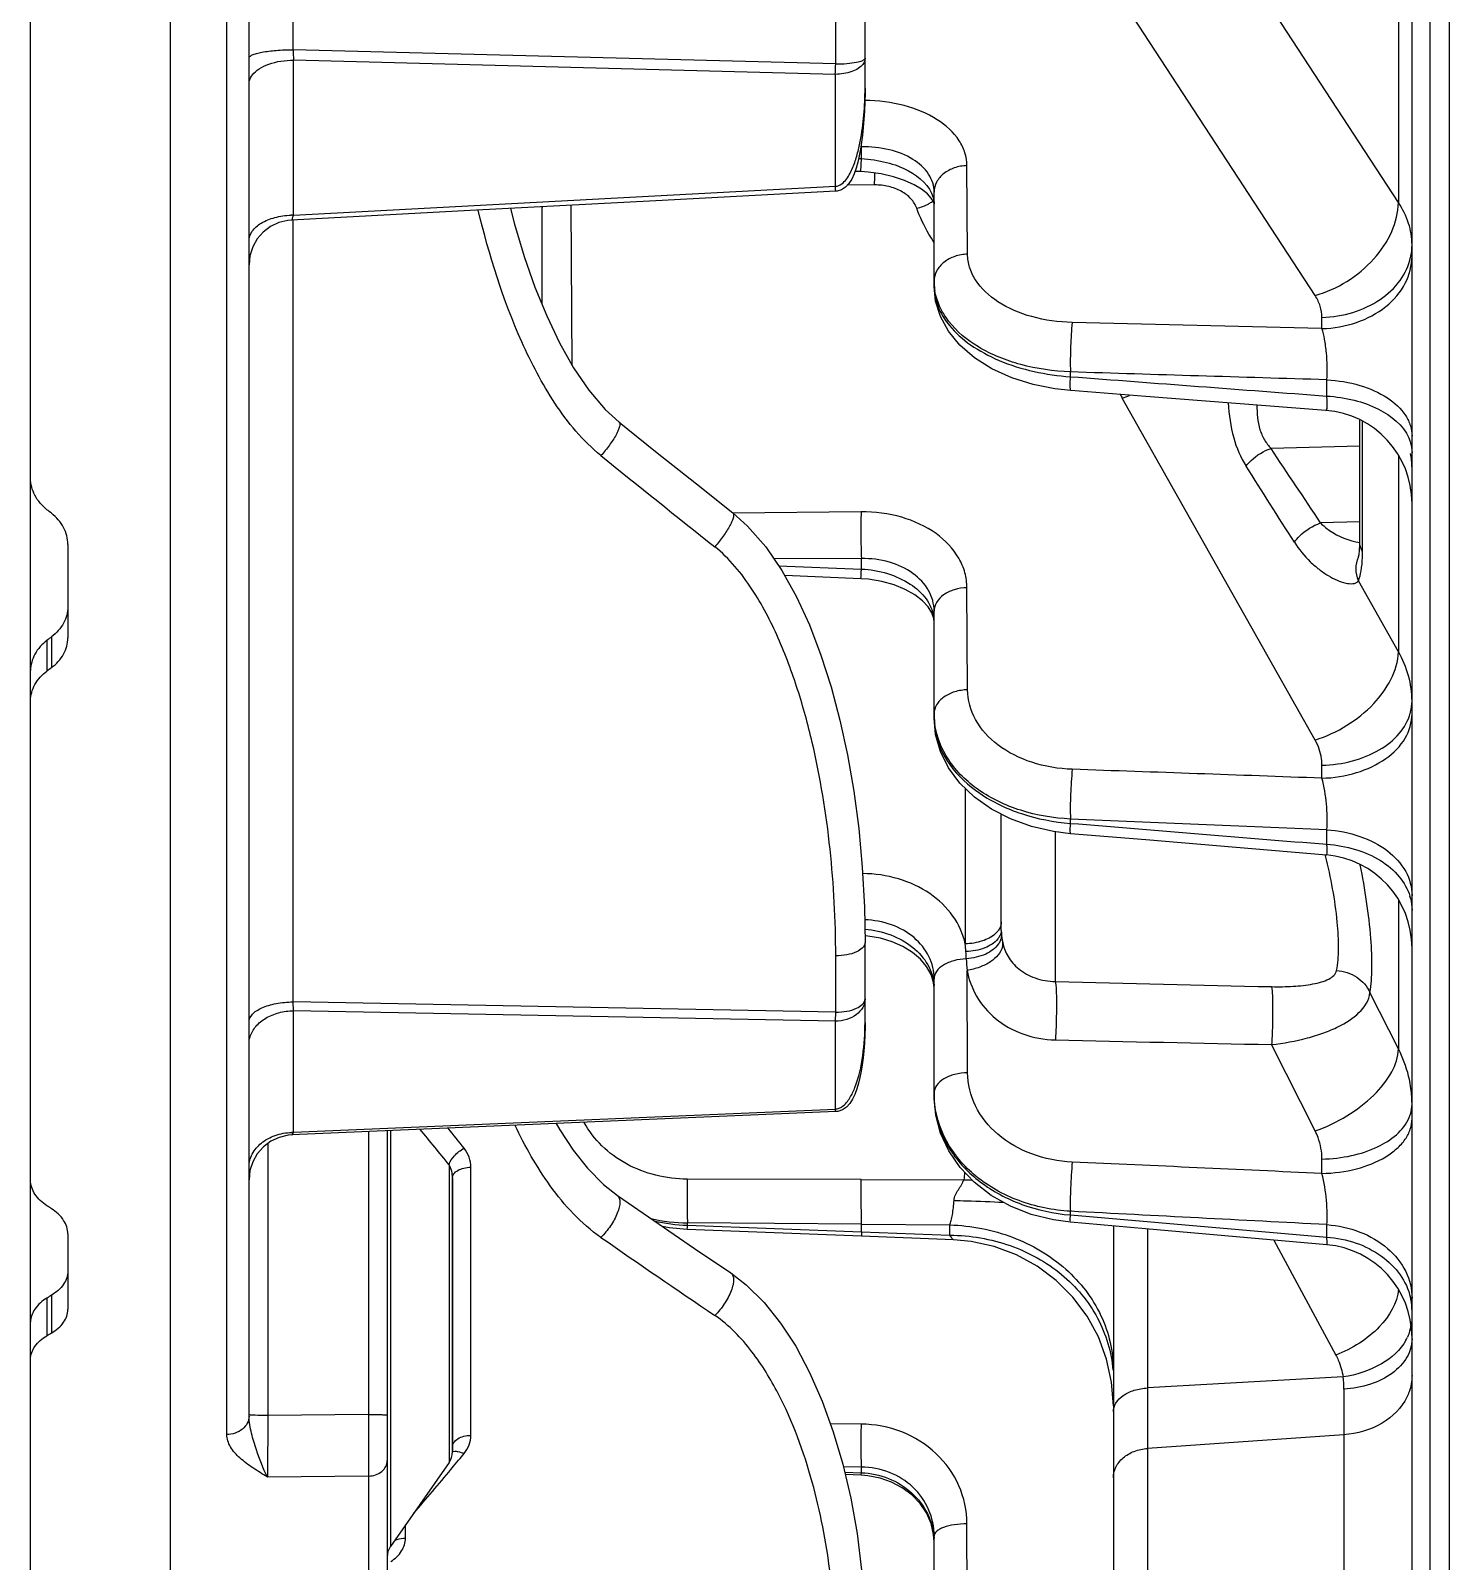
# Model space of a CAD drawing. Header units: millimetres. Extents: x -95754 to 177808, y 34455 to 150605.
# Drawn here: x 174658.58 to 174696.56, y 139498.98 to 139539.96 of the extents above; entities that cross this region are included whole.
import ezdxf

# ---------------------------------------------------------------- set-up
doc = ezdxf.new("R2010")
doc.units = ezdxf.units.MM
doc.header["$LTSCALE"] = 300
doc.layers.add('A-ETC-기계', color=253, linetype='Continuous')

# ---------------------------------------------------------------- blocks, each defined once
blk = doc.blocks.new('A$Cefb55bcc')
at = {"color": 8, "linetype": 'ByBlock', "ltscale": 3}
for p, q in [((536.666, -687.779), (536.666, -412.916)), ((537.179, -687.793), (537.179, -412.902)), ((536.179, -687.28), (536.179, -413.415)), ((499.194, -675.298), (499.194, -425.398)), ((502.943, -675.298), (502.943, -425.397)), ((504.447, -652.786), (504.447, -525.275)), ((505.042, -652.294), (505.042, -525.395)), ((506.22, -615.713), (506.22, -600.501)), ((535.816, -619.808), (530.701, -611.977)), ((535.816, -613.401), (535.816, -619.808)), ((521.535, -616.747), (521.535, -614.295)), ((520.75, -616.094), (520.75, -614.437)), ((533.586, -622.295), (528.423, -614.384)), ((520.75, -616.094), (506.22, -615.713)), ((506.235, -620.143), (506.235, -615.992)), ((520.74, -616.373), (506.235, -615.992)), ((520.74, -619.371), (520.74, -616.373)), ((521.438, -618.313), (521.424, -618.313)), ((521.438, -618.628), (521.438, -618.313)), ((521.364, -618.625), (521.438, -618.628)), ((521.424, -618.977), (521.438, -618.628)), ((524.281, -621.187), (524.264, -618.817)), ((521.424, -618.977), (521.268, -618.97)), ((506.235, -620.143), (520.74, -619.371)), ((521.79, -619.334), (521.066, -619.339)), ((523.385, -622.05), (523.385, -619.524)), ((512.889, -622.538), (512.889, -619.919)), ((513.694, -624.164), (513.667, -619.878)), ((506.22, -641.206), (506.22, -620.275)), ((505.262, -620.78), (505.142, -620.994)), ((533.768, -623.18), (533.768, -622.88)), ((533.768, -623.18), (527.084, -623.017)), ((527.034, -624.468), (527.034, -624.34)), ((533.898, -624.987), (533.898, -624.551)), ((533.586, -634.194), (528.423, -625.038)), ((534.783, -628.901), (534.783, -625.628)), ((534.855, -629.156), (534.855, -625.663)), ((534.783, -626.327), (532.405, -626.388)), ((535.816, -626.571), (535.816, -631.834)), ((521.43, -628.086), (517.994, -628.117)), ((534.783, -628.357), (533.732, -628.384)), ((500.194, -628.956), (500.194, -631.46)), ((521.438, -629.335), (519.093, -629.342)), ((521.438, -629.616), (521.438, -629.335)), ((534.747, -629.297), (534.747, -629.295)), ((519.22, -629.528), (521.438, -629.616)), ((521.424, -629.877), (519.384, -629.793)), ((524.281, -632.849), (524.264, -630.117)), ((535.816, -631.834), (534.744, -629.935)), ((523.385, -631.035), (523.375, -630.938)), ((523.385, -633.615), (523.385, -630.744)), ((499.755, -631.434), (499.755, -632.258)), ((499.633, -631.527), (499.633, -632.348)), ((533.768, -635.216), (533.768, -634.87)), ((524.219, -635.485), (524.219, -639.65)), ((525.184, -639.294), (525.184, -636.179)), ((527.034, -636.425), (527.034, -636.31)), ((526.631, -640.662), (526.631, -636.653)), ((533.898, -636.986), (533.898, -636.598)), ((533.865, -637.296), (533.862, -637.28)), ((535.816, -638.474), (535.816, -642.466)), ((521.613, -639.445), (521.532, -639.44)), ((521.535, -641.759), (521.535, -639.622)), ((525.212, -639.582), (525.218, -639.613)), ((525.218, -639.613), (525.22, -639.622)), ((520.75, -641.483), (520.75, -639.971)), ((524.281, -643.1), (524.266, -640.361)), ((523.385, -640.838), (523.371, -640.684)), ((523.385, -643.754), (523.385, -640.588)), ((520.75, -641.483), (506.22, -641.206)), ((506.235, -641.444), (506.22, -641.206)), ((535.816, -642.466), (535.053, -640.954)), ((506.235, -644.697), (506.235, -641.444)), ((520.74, -641.721), (506.235, -641.444)), ((520.74, -641.721), (520.75, -641.483)), ((520.74, -644.073), (520.74, -641.721)), ((533.586, -644.658), (532.421, -642.348)), ((520.75, -644.143), (506.19, -644.768)), ((506.235, -644.697), (520.74, -644.073)), ((505.542, -645), (505.542, -652.278)), ((508.241, -644.68), (508.241, -652.25)), ((508.74, -644.659), (508.74, -657.73)), ((508.831, -644.655), (508.831, -655.781)), ((533.768, -645.799), (533.768, -645.413)), ((505.067, -645.723), (505.042, -645.967)), ((505.142, -645.487), (505.067, -645.723)), ((510.399, -645.564), (510.399, -653.54)), ((510.981, -652.81), (510.981, -645.631)), ((510.49, -645.915), (510.49, -653.252)), ((510.49, -653.253), (510.49, -645.915)), ((521.43, -645.957), (516.775, -645.95)), ((521.43, -645.957), (524.18, -645.966)), ((527.034, -646.909), (527.034, -646.81)), ((527.034, -646.909), (533.898, -647.503)), ((500.194, -647.419), (500.194, -649.435)), ((516.782, -647.184), (516.782, -647.124)), ((521.438, -647.16), (516.782, -647.124)), ((516.782, -647.184), (521.438, -647.359)), ((521.438, -647.359), (521.437, -647.478)), ((523.906, -647.573), (521.437, -647.477)), ((521.438, -647.359), (521.438, -647.16)), ((521.438, -647.16), (523.803, -647.176)), ((521.438, -647.359), (523.808, -647.45)), ((528.183, -647.206), (528.183, -666.304)), ((529.095, -647.285), (529.095, -667.3)), ((533.898, -647.503), (533.898, -647.169)), ((532.478, -647.581), (534.136, -650.659)), ((499.633, -649.134), (499.633, -650.142)), ((499.755, -649.059), (499.755, -650.071)), ((528.183, -652.019), (528.137, -651.387)), ((534.334, -651.245), (529.095, -651.54)), ((534.354, -651.574), (534.354, -667.76)), ((505.542, -652.278), (505.537, -653.927)), ((508.241, -652.25), (505.542, -652.278)), ((508.241, -652.25), (508.245, -653.899)), ((521.43, -652.509), (520.609, -652.503)), ((534.354, -652.793), (529.095, -653.159)), ((510.399, -653.54), (508.831, -655.781)), ((510.45, -653.721), (510.518, -653.639)), ((510.696, -653.425), (510.8, -653.299)), ((521.438, -653.658), (520.956, -653.651)), ((508.245, -653.899), (505.537, -653.927)), ((508.245, -653.899), (508.245, -657.967)), ((520.989, -653.793), (521.438, -653.809)), ((520.989, -653.793), (521.438, -653.809)), ((521.429, -653.877), (521.005, -653.862)), ((521.438, -653.809), (521.438, -653.658)), ((509.231, -655.558), (509.231, -655.208)), ((524.281, -658.692), (524.264, -655.175)), ((523.385, -655.659), (523.372, -655.461)), ((523.385, -659.093), (523.385, -655.501))]:
    blk.add_line(p, q, dxfattribs=at)
for points in [[(521.535, -616.743), (521.535, -616.863), (521.53, -617.116), (521.52, -617.354), (521.506, -617.58), (521.489, -617.794), (521.468, -617.997), (521.443, -618.19), (521.414, -618.376), (521.381, -618.554), (521.342, -618.724), (521.297, -618.885), (521.245, -619.036), (521.182, -619.175), (521.105, -619.297), (521.011, -619.397), (520.902, -619.466), (520.786, -619.498), (520.754, -619.501)], [(523.309, -619.687), (523.205, -619.575), (523.051, -619.451), (522.847, -619.328), (522.594, -619.213), (522.297, -619.113), (521.967, -619.037), (521.616, -618.989), (521.424, -618.977)], [(520.754, -619.501), (515.932, -619.757), (510.964, -620.021), (506.178, -620.275)], [(512.043, -619.964), (512.151, -620.385), (512.411, -621.247), (512.697, -622.067), (513.012, -622.841), (513.355, -623.564), (513.729, -624.227), (514.136, -624.824), (514.577, -625.343), (514.95, -625.686)], [(523.385, -619.851), (523.383, -619.831), (523.364, -619.776), (523.309, -619.687)], [(506.178, -620.275), (506.08, -620.284), (505.842, -620.342), (505.62, -620.447), (505.424, -620.595), (505.262, -620.78)], [(505.142, -620.994), (505.067, -621.228), (505.042, -621.472)], [(527.045, -624.841), (526.621, -624.794), (526.034, -624.676), (525.461, -624.495), (524.929, -624.253), (524.462, -623.959), (524.074, -623.622), (523.769, -623.251), (523.552, -622.855), (523.425, -622.447), (523.385, -622.05)], [(533.873, -625.369), (529.056, -624.996), (527.045, -624.841)], [(514.95, -625.686), (515.926, -626.467), (517.019, -627.337), (517.994, -628.109)], [(517.994, -628.109), (518.392, -628.465), (518.875, -629.022), (519.309, -629.658), (519.697, -630.358), (520.044, -631.115), (520.352, -631.921), (520.624, -632.771), (520.861, -633.662), (521.064, -634.593), (521.232, -635.56), (521.365, -636.563), (521.461, -637.599), (521.519, -638.668), (521.535, -639.622)], [(534.747, -629.297), (534.746, -629.299), (534.749, -629.289), (534.761, -629.231), (534.774, -629.124), (534.782, -628.972), (534.783, -628.901)], [(523.375, -630.938), (523.324, -630.79), (523.224, -630.631), (523.071, -630.467), (522.866, -630.308), (522.611, -630.163), (522.313, -630.04), (521.981, -629.948), (521.628, -629.892), (521.424, -629.877)], [(527.039, -636.704), (526.583, -636.647), (525.993, -636.51), (525.433, -636.307), (524.918, -636.042), (524.463, -635.72), (524.077, -635.349), (523.772, -634.938), (523.553, -634.5), (523.425, -634.05), (523.385, -633.614)], [(533.888, -637.273), (529.05, -636.871), (527.039, -636.704)], [(523.371, -640.684), (523.304, -640.469), (523.185, -640.259), (523.016, -640.06), (522.802, -639.88), (522.547, -639.722), (522.259, -639.595), (521.945, -639.501), (521.613, -639.445)], [(521.535, -641.756), (521.535, -641.87), (521.529, -642.098), (521.518, -642.312), (521.503, -642.514), (521.483, -642.705), (521.46, -642.886), (521.432, -643.059), (521.399, -643.225), (521.36, -643.385), (521.315, -643.537), (521.262, -643.68), (521.2, -643.811), (521.126, -643.927), (521.035, -644.025), (520.929, -644.096), (520.81, -644.136), (520.75, -644.142)], [(527.035, -647.106), (526.578, -647.044), (525.986, -646.895), (525.426, -646.674), (524.914, -646.384), (524.461, -646.035), (524.079, -645.635), (523.776, -645.194), (523.557, -644.723), (523.427, -644.236), (523.385, -643.754)], [(513.27, -644.464), (513.364, -644.634), (513.719, -645.172), (514.106, -645.661), (514.533, -646.094), (514.904, -646.387)], [(506.19, -644.768), (506.09, -644.777), (505.849, -644.833), (505.625, -644.938), (505.427, -645.086), (505.264, -645.272), (505.142, -645.487)], [(514.904, -646.387), (515.879, -647.058), (516.971, -647.803), (517.945, -648.462)], [(516.772, -647.3), (516.289, -647.256), (516.112, -647.217)], [(521.437, -647.478), (518.407, -647.362), (516.772, -647.3)], [(533.898, -647.705), (529.046, -647.281), (527.035, -647.106)], [(528.137, -651.387), (528.003, -650.767), (527.782, -650.174), (527.478, -649.617), (527.099, -649.109), (526.652, -648.661), (526.145, -648.28), (525.589, -647.975), (524.996, -647.753), (524.377, -647.617), (523.906, -647.573)], [(517.945, -648.463), (518.354, -648.776), (518.838, -649.254), (519.275, -649.802), (519.678, -650.423), (520.051, -651.123), (520.389, -651.893), (520.686, -652.716), (520.941, -653.585), (521.153, -654.495), (521.32, -655.441), (521.442, -656.419), (521.514, -657.423), (521.535, -658.329)], [(523.372, -655.461), (523.304, -655.167), (523.181, -654.888), (523.007, -654.632), (522.789, -654.406), (522.533, -654.214), (522.247, -654.062), (521.938, -653.953), (521.613, -653.891), (521.429, -653.877)]]:
    blk.add_lwpolyline(points, dxfattribs=at)
for centre, radius, start, end in [((524.244, -614.906), 18.042, 182.5645, 183.4514), ((494.148, -615.299), 26.613, 357.6888, 358.2879), ((535.286, -617.787), 13.859, 181.882, 182.1765), ((513.264, -619.937), 0.376, 177.1691, 179.9978), ((522.672, -618.803), 1.18, 282.0759, 298.9196), ((522.709, -618.87), 1.103, 298.952, 304.7341), ((522.738, -618.913), 1.051, 304.7652, 306.052), ((506.241, -622.237), 2.094, 90.1718, 91.9814), ((534.634, -620.935), 1.545, 347.5005, 348.7457), ((534.654, -620.938), 1.525, 348.7344, 359.9612), ((524.96, -621.908), 1.575, 180.0013, 184.5154), ((524.804, -622.049), 1.419, 180.0561, 191.0223), ((524.97, -621.907), 1.586, 184.5213, 189.0157), ((550.196, -612.777), 24.988, 209.1371, 209.3862), ((527.329, -621.591), 3.617, 287.6095, 290.8961), ((533.68, -627.861), 2.499, 0.0154, 85.5704), ((820.188, -247.747), 486.808, 231.09585, 231.55545), ((202.015, -847.482), 397.542, 33.44465, 33.7902), ((534.274, -626.914), 1.905, 0.0666, 11.9235), ((57.822, -929.008), 562.039, 32.27377, 32.51984), ((530.886, -629.158), 3.969, 357.8482, 0.0338), ((522.456, -631.035), 0.928, 0.035, 8.9761), ((525.48, -633.488), 2.095, 180.0003, 183.4628), ((534.934, -633.14), 1.246, 344.2582, 345.947), ((525.318, -633.613), 1.933, 180.0378, 190.088), ((525.485, -633.487), 2.101, 183.4666, 187.8256), ((533.68, -639.763), 2.499, 0, 85.2446), ((534.855, -638.763), 1.325, 14.824, 16.8894), ((526.683, -639.294), 1.499, 180, 192.633), ((520.546, -640.067), 3.696, 3.2476, 6.4758), ((524.786, -639.41), 0.405, 338.8267, 343.3955), ((526.938, -639.278), 1.754, 181.8463, 183.8044), ((526.784, -639.288), 1.6, 183.7863, 187.26), ((526.645, -639.306), 1.46, 187.268, 190.9024), ((515.121, -640.372), 9.13, 2.0012, 3.2264), ((529.452, -639.871), 5.21, 182.0037, 185.4008), ((522.205, -640.838), 1.179, 0.0039, 3.9793), ((589.313, 2148.233), 2791.161, 268.713185, 268.832072), ((525.993, -643.645), 2.609, 180.0002, 183.5088), ((525.837, -643.753), 2.452, 180.0279, 189.633), ((309.404, -809.071), 259.101, 39.12785, 39.39715), ((405.779, -729.123), 134.482, 38.65462, 38.94616), ((506.241, -646.247), 1.549, 90.2322, 92.1299), ((530.192, -646.473), 6.033, 173.294, 175.184), ((524.62, -637.039), 8.938, 267.175, 268.5786), ((516.832, -642.615), 4.509, 256.8031, 269.3732), ((516.941, -642.523), 4.664, 256.9588, 268.0499), ((712.75, -361.689), 347.866, 235.24923, 235.85814), ((533.68, -650.195), 2.499, 0.0065, 84.9959), ((534.562, -649.487), 1.618, 12.218, 13.277), ((534.565, -649.486), 1.614, 11.3811, 12.2179), ((534.585, -649.483), 1.595, 0.04, 11.3929), ((535.301, -649.789), 0.845, 0.3625, 1.1203), ((533.048, -650.234), 3.132, 2.8775, 8.4831), ((535.007, -649.704), 1.153, 331.2188, 335.7737), ((533.126, -650.229), 3.054, 0.908, 2.859), ((531.668, -651.576), 2.687, 0.0511, 7.077), ((509.99, -653.253), 0.5, 325.008, 0), ((448.263, -601.607), 81.136, 320.11202, 320.3084), ((424.171, -581.363), 112.604, 319.23068, 320.01507), ((521.736, -655.658), 1.648, 0.0017, 3.3661), ((509.24, -656.067), 0.5, 145.008, 180)]:
    blk.add_arc(centre, radius, start, end, dxfattribs=at)
at = {"color": 8, "linetype": 'ByBlock', "ltscale": 3, "extrusion": (0, 0, -1)}
for centre, major_axis, ratio, start_param, end_param in [((504.624, -552.025), (-117.538, 117.528), 0.361459, -1.878643, -1.877671), ((500.286, -552.006), (-116.238, -116.228), 0.361459, -1.21968, -1.218699), ((504.624, -548.67), (-117.538, -117.528), 0.361459, -1.185001, -1.18403), ((504.624, -551.698), (-112.455, 112.438), 0.484989, -1.983329, -1.982358), ((500.286, -551.683), (-111.211, -111.195), 0.484989, -1.114994, -1.114013), ((504.624, -548.997), (-112.455, -112.438), 0.484989, -1.080314, -1.079343)]:
    blk.add_ellipse(centre, major_axis=major_axis, ratio=ratio, start_param=start_param, end_param=end_param, dxfattribs=at)
at = {"color": 8, "linetype": 'ByBlock', "ltscale": 3}
for points, knots in [([(505.042, -615.939), (505.042, -615.923), (505.069, -615.883), (505.141, -615.847), (505.25, -615.809), (505.462, -615.763), (505.79, -615.724), (506.069, -615.714), (506.22, -615.713)], [0, 0, 0, 0, 0.039828, 0.103864, 0.197423, 0.319293, 0.632132, 1, 1, 1, 1]), ([(521.535, -615.941), (521.535, -616), (521.488, -616.112), (521.35, -616.226), (521.106, -616.341), (520.889, -616.372), (520.74, -616.373)], [0, 0, 0, 0, 0.179316, 0.344561, 0.541555, 1, 1, 1, 1]), ([(520.75, -616.094), (520.85, -616.094), (521.035, -616.088), (521.285, -616.055), (521.439, -616.022), (521.535, -615.969), (521.535, -615.941)], [0, 0, 0, 0, 0.368797, 0.682487, 0.898389, 1, 1, 1, 1]), ([(505.042, -616.635), (505.042, -616.593), (505.059, -616.504), (505.146, -616.356), (505.32, -616.21), (505.685, -616.039), (506.011, -615.993), (506.235, -615.992)], [0, 0, 0, 0, 0.086596, 0.18067, 0.34533, 0.541946, 1, 1, 1, 1]), ([(520.74, -619.371), (520.801, -619.37), (520.92, -619.316), (521.042, -619.18), (521.136, -619.025), (521.237, -618.806), (521.33, -618.521), (521.438, -618.055), (521.516, -617.461), (521.535, -616.982), (521.535, -616.743)], [0, 0, 0, 0, 0.06352, 0.126718, 0.189497, 0.252046, 0.376776, 0.50138, 0.750524, 1, 1, 1, 1]), ([(524.264, -618.817), (524.263, -618.701), (524.225, -618.465), (524.002, -618.004), (523.452, -617.514), (522.564, -617.159), (521.886, -617.075), (521.531, -617.072)], [0, 0, 0, 0, 0.097473, 0.199291, 0.42844, 0.699453, 1, 1, 1, 1]), ([(523.385, -619.524), (523.385, -619.441), (523.359, -619.272), (523.2, -618.942), (522.805, -618.597), (522.17, -618.356), (521.689, -618.308), (521.438, -618.313)], [0, 0, 0, 0, 0.098586, 0.201034, 0.430464, 0.700994, 1, 1, 1, 1]), ([(521.438, -618.628), (521.665, -618.64), (522.104, -618.707), (522.81, -618.963), (523.273, -619.356), (523.359, -619.666)], [0, 0, 0, 0, 0.299395, 0.576316, 1, 1, 1, 1]), ([(524.264, -618.817), (524.149, -618.82), (523.926, -618.859), (523.636, -619.012), (523.435, -619.242), (523.385, -619.433), (523.385, -619.524)], [0, 0, 0, 0, 0.278446, 0.540747, 0.779417, 1, 1, 1, 1]), ([(521.79, -619.334), (521.791, -619.31), (521.794, -619.204), (521.795, -619.097), (521.796, -619.014)], [0, 0, 0, 0, 0.222798, 1, 1, 1, 1]), ([(520.754, -619.501), (520.751, -619.501), (520.75, -619.483), (520.745, -619.464), (520.743, -619.42), (520.741, -619.389), (520.74, -619.371)], [0, 0, 0, 0, 0.071673, 0.269448, 0.585137, 1, 1, 1, 1]), ([(522.919, -619.956), (522.886, -619.864), (522.77, -619.683), (522.502, -619.485), (522.165, -619.36), (521.917, -619.333), (521.79, -619.334)], [0, 0, 0, 0, 0.217019, 0.457205, 0.720922, 1, 1, 1, 1]), ([(514.463, -626.58), (513.978, -626.188), (513.176, -625.206), (512.025, -623.004), (511.471, -621.214), (511.179, -620.01)], [0, 0, 0, 0, 0.251321, 0.501119, 1, 1, 1, 1]), ([(523.384, -620.872), (523.336, -620.8), (523.155, -620.509), (523.006, -620.197), (522.919, -619.956)], [0, 0, 0, 0, 0.25459, 1, 1, 1, 1]), ([(533.586, -622.295), (533.885, -622.211), (534.461, -621.951), (535.174, -621.358), (535.668, -620.628), (535.81, -620.071), (535.816, -619.808)], [0, 0, 0, 0, 0.263269, 0.527807, 0.776848, 1, 1, 1, 1]), ([(536.179, -620.939), (536.179, -620.744), (536.114, -620.342), (535.93, -619.979), (535.816, -619.808)], [0, 0, 0, 0, 0.486641, 1, 1, 1, 1]), ([(505.042, -620.826), (505.042, -620.738), (505.117, -620.54), (505.38, -620.329), (505.743, -620.187), (506.022, -620.149), (506.169, -620.144)], [0, 0, 0, 0, 0.186477, 0.414028, 0.69071, 1, 1, 1, 1]), ([(506.178, -620.275), (506.183, -620.275), (506.192, -620.26), (506.205, -620.235), (506.22, -620.193), (506.23, -620.161), (506.235, -620.143)], [0, 0, 0, 0, 0.098087, 0.303468, 0.609633, 1, 1, 1, 1]), ([(524.281, -621.187), (524.164, -621.19), (523.936, -621.23), (523.641, -621.386), (523.436, -621.62), (523.385, -621.815), (523.385, -621.908)], [0, 0, 0, 0, 0.278518, 0.540889, 0.77955, 1, 1, 1, 1]), ([(527.084, -623.017), (526.719, -623.009), (526.022, -622.913), (525.11, -622.536), (524.549, -622.027), (524.321, -621.55), (524.282, -621.306), (524.281, -621.187)], [0, 0, 0, 0, 0.300526, 0.571044, 0.800153, 0.902204, 1, 1, 1, 1]), ([(533.768, -623.18), (534.082, -623.172), (534.695, -623.066), (535.489, -622.648), (536.042, -622.016), (536.179, -621.489), (536.179, -621.24)], [0, 0, 0, 0, 0.278206, 0.540298, 0.779004, 1, 1, 1, 1]), ([(533.768, -622.88), (534.048, -622.873), (534.597, -622.786), (535.329, -622.448), (535.884, -621.935), (536.094, -621.492), (536.143, -621.269)], [0, 0, 0, 0, 0.274372, 0.535801, 0.777236, 1, 1, 1, 1]), ([(527.034, -624.34), (526.586, -624.323), (525.729, -624.201), (524.595, -623.752), (523.864, -623.159), (523.518, -622.596), (523.427, -622.301), (523.404, -622.156)], [0, 0, 0, 0, 0.296503, 0.566673, 0.799072, 0.902453, 1, 1, 1, 1]), ([(523.411, -622.32), (523.437, -622.458), (523.535, -622.737), (523.841, -623.195), (524.372, -623.66), (525.436, -624.224), (526.382, -624.423), (527.034, -624.468)], [0, 0, 0, 0, 0.094022, 0.195621, 0.366608, 0.561217, 1, 1, 1, 1]), ([(533.768, -622.88), (533.768, -622.779), (533.735, -622.572), (533.643, -622.384), (533.586, -622.295)], [0, 0, 0, 0, 0.488882, 1, 1, 1, 1]), ([(527.084, -623.017), (527.058, -623.226), (527.034, -623.667), (527.027, -624.109), (527.034, -624.34)], [0, 0, 0, 0, 0.476395, 1, 1, 1, 1]), ([(533.898, -624.551), (533.92, -624.311), (533.908, -623.945), (533.847, -623.488), (533.798, -623.274), (533.768, -623.18)], [0, 0, 0, 0, 0.524615, 0.787152, 1, 1, 1, 1]), ([(527.045, -624.841), (527.042, -624.841), (527.038, -624.83), (527.035, -624.813), (527.032, -624.781), (527.03, -624.718), (527.03, -624.611), (527.033, -624.52), (527.034, -624.468)], [0, 0, 0, 0, 0.02173, 0.073145, 0.15606, 0.269767, 0.583942, 1, 1, 1, 1]), ([(533.898, -624.551), (534.198, -624.567), (534.767, -624.66), (535.507, -624.977), (535.963, -625.39), (536.149, -625.773), (536.179, -625.968), (536.179, -626.063)], [0, 0, 0, 0, 0.302924, 0.575501, 0.804342, 0.904787, 1, 1, 1, 1]), ([(531.254, -625.168), (531.281, -625.483), (531.354, -626.073), (531.588, -626.628), (531.736, -626.861)], [0, 0, 0, 0, 0.533297, 1, 1, 1, 1]), ([(532.028, -625.227), (532.028, -625.448), (532.049, -625.777), (532.217, -626.163), (532.338, -626.319), (532.405, -626.388)], [0, 0, 0, 0, 0.530763, 0.771559, 1, 1, 1, 1]), ([(533.873, -625.369), (533.884, -625.37), (533.899, -625.344), (533.904, -625.312), (533.911, -625.245), (533.909, -625.136), (533.903, -625.041), (533.898, -624.987)], [0, 0, 0, 0, 0.082921, 0.164064, 0.275331, 0.585621, 1, 1, 1, 1]), ([(533.898, -624.987), (534.146, -625), (534.625, -625.071), (535.423, -625.352), (535.94, -625.767), (536.092, -626.107)], [0, 0, 0, 0, 0.29166, 0.562503, 1, 1, 1, 1]), ([(514.95, -625.686), (514.98, -625.71), (514.966, -625.805), (514.928, -625.908), (514.842, -626.082), (514.69, -626.31), (514.544, -626.491), (514.463, -626.58)], [0, 0, 0, 0, 0.110804, 0.210776, 0.338589, 0.654563, 1, 1, 1, 1]), ([(536.092, -626.107), (536.106, -626.139), (536.156, -626.267), (536.179, -626.405), (536.179, -626.507)], [0, 0, 0, 0, 0.256824, 1, 1, 1, 1]), ([(531.736, -626.861), (531.778, -626.807), (531.964, -626.604), (532.208, -626.454), (532.405, -626.388)], [0, 0, 0, 0, 0.246575, 1, 1, 1, 1]), ([(499.633, -628.028), (499.502, -627.924), (499.28, -627.673), (499.194, -627.346), (499.194, -627.19)], [0, 0, 0, 0, 0.519014, 1, 1, 1, 1]), ([(500.194, -628.956), (500.194, -628.802), (500.107, -628.477), (499.886, -628.229), (499.755, -628.125)], [0, 0, 0, 0, 0.479057, 1, 1, 1, 1]), ([(517.994, -628.109), (518.025, -628.134), (518.014, -628.231), (517.976, -628.338), (517.891, -628.515), (517.74, -628.747), (517.594, -628.93), (517.512, -629.02)], [0, 0, 0, 0, 0.112831, 0.213309, 0.341359, 0.656816, 1, 1, 1, 1]), ([(521.43, -628.086), (521.424, -628.295), (521.422, -628.712), (521.429, -629.128), (521.438, -629.335)], [0, 0, 0, 0, 0.502448, 1, 1, 1, 1]), ([(524.264, -630.117), (524.263, -629.981), (524.225, -629.706), (523.998, -629.171), (523.436, -628.595), (522.506, -628.174), (521.796, -628.083), (521.43, -628.086)], [0, 0, 0, 0, 0.105927, 0.214671, 0.449297, 0.713981, 1, 1, 1, 1]), ([(533.029, -628.899), (533.071, -628.84), (533.262, -628.617), (533.522, -628.454), (533.732, -628.384)], [0, 0, 0, 0, 0.244746, 1, 1, 1, 1]), ([(533.732, -628.384), (533.804, -628.458), (534.11, -628.711), (534.494, -628.857), (534.781, -628.91)], [0, 0, 0, 0, 0.261373, 1, 1, 1, 1]), ([(520.75, -639.971), (520.75, -639.018), (520.649, -637.097), (520.262, -634.714), (519.751, -632.836), (519.236, -631.45), (518.549, -630.125), (517.906, -629.333), (517.512, -629.02)], [0, 0, 0, 0, 0.244699, 0.492416, 0.617564, 0.743655, 0.870939, 1, 1, 1, 1]), ([(533.029, -628.899), (533.149, -629.089), (533.36, -629.346), (533.684, -629.625), (533.924, -629.792), (534.167, -629.918), (534.421, -630.014), (534.674, -630.026), (534.744, -629.935)], [0, 0, 0, 0, 0.314984, 0.461338, 0.59903, 0.725896, 0.838423, 1, 1, 1, 1]), ([(534.855, -629.153), (534.844, -629.134), (534.803, -629.055), (534.783, -628.966), (534.783, -628.901)], [0, 0, 0, 0, 0.259683, 1, 1, 1, 1]), ([(523.385, -630.744), (523.385, -630.554), (523.272, -630.15), (522.819, -629.684), (522.178, -629.393), (521.689, -629.332), (521.438, -629.335)], [0, 0, 0, 0, 0.215363, 0.450531, 0.714651, 1, 1, 1, 1]), ([(534.744, -629.935), (534.705, -629.832), (534.663, -629.614), (534.706, -629.396), (534.747, -629.297)], [0, 0, 0, 0, 0.505896, 1, 1, 1, 1]), ([(534.744, -629.935), (534.779, -629.848), (534.83, -629.639), (534.848, -629.427), (534.853, -629.307)], [0, 0, 0, 0, 0.438321, 1, 1, 1, 1]), ([(521.424, -629.877), (521.426, -629.877), (521.424, -629.868), (521.427, -629.858), (521.427, -629.835), (521.429, -629.807), (521.431, -629.769), (521.434, -629.705), (521.436, -629.653), (521.438, -629.616)], [0, 0, 0, 0, 0.01653, 0.06573, 0.147122, 0.259937, 0.403139, 0.575436, 1, 1, 1, 1]), ([(521.438, -629.616), (521.674, -629.628), (522.131, -629.706), (522.736, -629.977), (523.186, -630.373), (523.347, -630.721), (523.373, -630.89)], [0, 0, 0, 0, 0.286753, 0.555479, 0.793139, 1, 1, 1, 1]), ([(524.264, -630.117), (524.15, -630.12), (523.929, -630.154), (523.642, -630.287), (523.438, -630.488), (523.385, -630.663), (523.385, -630.744)], [0, 0, 0, 0, 0.291168, 0.559525, 0.793493, 1, 1, 1, 1]), ([(500.194, -630.626), (500.194, -630.777), (500.106, -631.095), (499.885, -631.334), (499.755, -631.434)], [0, 0, 0, 0, 0.477672, 1, 1, 1, 1]), ([(499.755, -632.258), (499.885, -632.161), (500.107, -631.926), (500.194, -631.609), (500.194, -631.46)], [0, 0, 0, 0, 0.520872, 1, 1, 1, 1]), ([(499.633, -631.527), (499.503, -631.627), (499.283, -631.864), (499.194, -632.18), (499.194, -632.329)], [0, 0, 0, 0, 0.524457, 1, 1, 1, 1]), ([(533.586, -634.194), (533.884, -634.1), (534.455, -633.831), (535.337, -633.132), (535.805, -632.345), (535.816, -631.834)], [0, 0, 0, 0, 0.276207, 0.548412, 1, 1, 1, 1]), ([(536.179, -633.15), (536.179, -632.925), (536.116, -632.463), (535.932, -632.036), (535.816, -631.834)], [0, 0, 0, 0, 0.492101, 1, 1, 1, 1]), ([(499.194, -633.141), (499.194, -632.992), (499.282, -632.678), (499.503, -632.445), (499.633, -632.348)], [0, 0, 0, 0, 0.477007, 1, 1, 1, 1]), ([(524.281, -632.849), (524.164, -632.852), (523.94, -632.887), (523.647, -633.022), (523.439, -633.227), (523.385, -633.405), (523.385, -633.488)], [0, 0, 0, 0, 0.291255, 0.559694, 0.793654, 1, 1, 1, 1]), ([(527.084, -634.979), (526.717, -634.967), (526.009, -634.849), (525.09, -634.396), (524.446, -633.708), (524.283, -633.124), (524.281, -632.849)], [0, 0, 0, 0, 0.286429, 0.55061, 0.785577, 1, 1, 1, 1]), ([(533.768, -634.87), (534.043, -634.863), (534.578, -634.79), (535.297, -634.503), (535.853, -634.067), (536.078, -633.675), (536.134, -633.478)], [0, 0, 0, 0, 0.284093, 0.550623, 0.789167, 1, 1, 1, 1]), ([(533.768, -635.216), (534.081, -635.208), (534.685, -635.116), (535.474, -634.753), (536.033, -634.201), (536.179, -633.72), (536.179, -633.496)], [0, 0, 0, 0, 0.290883, 0.558989, 0.792991, 1, 1, 1, 1]), ([(527.034, -636.31), (526.585, -636.289), (525.716, -636.142), (524.572, -635.606), (523.732, -634.804), (523.451, -634.111), (523.404, -633.773)], [0, 0, 0, 0, 0.283786, 0.547962, 0.785127, 1, 1, 1, 1]), ([(523.414, -633.952), (523.472, -634.274), (523.774, -634.933), (524.611, -635.696), (525.737, -636.227), (526.591, -636.391), (527.034, -636.425)], [0, 0, 0, 0, 0.210331, 0.44777, 0.714263, 1, 1, 1, 1]), ([(533.768, -634.87), (533.768, -634.812), (533.752, -634.577), (533.672, -634.348), (533.586, -634.194)], [0, 0, 0, 0, 0.247216, 1, 1, 1, 1]), ([(527.084, -634.979), (527.06, -635.201), (527.035, -635.645), (527.026, -636.09), (527.034, -636.31)], [0, 0, 0, 0, 0.502909, 1, 1, 1, 1]), ([(533.898, -636.598), (533.921, -636.368), (533.899, -635.901), (533.831, -635.44), (533.768, -635.216)], [0, 0, 0, 0, 0.498364, 1, 1, 1, 1]), ([(527.039, -636.704), (527.037, -636.704), (527.035, -636.696), (527.033, -636.683), (527.031, -636.659), (527.03, -636.613), (527.031, -636.533), (527.033, -636.465), (527.034, -636.425)], [0, 0, 0, 0, 0.020768, 0.071168, 0.152801, 0.265264, 0.578757, 1, 1, 1, 1]), ([(533.898, -636.598), (534.199, -636.617), (534.777, -636.726), (535.523, -637.105), (536.046, -637.663), (536.179, -638.134), (536.179, -638.354)], [0, 0, 0, 0, 0.28847, 0.554446, 0.789141, 1, 1, 1, 1]), ([(533.888, -637.273), (533.895, -637.273), (533.91, -637.241), (533.909, -637.191), (533.909, -637.097), (533.902, -637.027), (533.898, -636.986)], [0, 0, 0, 0, 0.078323, 0.268338, 0.57905, 1, 1, 1, 1]), ([(533.898, -636.986), (534.158, -637.002), (534.659, -637.089), (535.331, -637.382), (535.851, -637.812), (536.066, -638.188), (536.124, -638.378)], [0, 0, 0, 0, 0.281202, 0.545556, 0.784946, 1, 1, 1, 1]), ([(534.161, -640.365), (534.197, -640.176), (534.227, -639.741), (534.168, -638.708), (534.007, -637.878), (533.865, -637.296)], [0, 0, 0, 0, 0.186045, 0.419896, 1, 1, 1, 1]), ([(535.053, -640.954), (535.088, -640.742), (535.118, -640.258), (535.069, -639.112), (534.923, -638.188), (534.794, -637.537)], [0, 0, 0, 0, 0.187071, 0.420883, 1, 1, 1, 1]), ([(524.219, -639.65), (524.161, -639.386), (523.921, -638.862), (523.278, -638.255), (522.429, -637.864), (521.794, -637.772), (521.47, -637.77)], [0, 0, 0, 0, 0.227069, 0.469026, 0.728348, 1, 1, 1, 1]), ([(523.385, -640.588), (523.385, -640.383), (523.284, -639.959), (522.862, -639.441), (522.246, -639.1), (521.769, -639.014), (521.525, -639.007)], [0, 0, 0, 0, 0.228384, 0.468176, 0.726497, 1, 1, 1, 1]), ([(521.529, -639.254), (521.766, -639.274), (522.225, -639.375), (522.819, -639.705), (523.242, -640.177), (523.369, -640.568), (523.382, -640.756)], [0, 0, 0, 0, 0.277138, 0.53992, 0.780101, 1, 1, 1, 1]), ([(525.16, -639.191), (525.148, -639.224), (525.125, -639.266), (525.097, -639.303), (525.089, -639.313)], [0, 0, 0, 0, 0.739399, 1, 1, 1, 1]), ([(521.535, -639.622), (521.535, -639.734), (521.322, -639.881), (521.044, -639.951), (520.851, -639.971), (520.75, -639.971)], [0, 0, 0, 0, 0.370966, 0.664891, 1, 1, 1, 1]), ([(525.023, -639.383), (524.925, -639.471), (524.66, -639.604), (524.374, -639.647), (524.219, -639.65)], [0, 0, 0, 0, 0.460301, 1, 1, 1, 1]), ([(525.091, -639.519), (525.004, -639.629), (524.721, -639.799), (524.409, -639.853), (524.237, -639.858)], [0, 0, 0, 0, 0.448898, 1, 1, 1, 1]), ([(525.11, -639.655), (525.027, -639.774), (524.744, -639.967), (524.424, -640.039), (524.246, -640.053)], [0, 0, 0, 0, 0.449576, 1, 1, 1, 1]), ([(525.16, -639.399), (525.148, -639.431), (525.126, -639.472), (525.099, -639.509), (525.091, -639.519)], [0, 0, 0, 0, 0.739526, 1, 1, 1, 1]), ([(525.22, -639.622), (525.249, -639.75), (525.35, -640.013), (525.648, -640.354), (526.093, -640.597), (526.446, -640.658), (526.631, -640.662)], [0, 0, 0, 0, 0.207944, 0.440249, 0.705916, 1, 1, 1, 1]), ([(524.246, -640.053), (524.134, -640.057), (523.92, -640.087), (523.642, -640.199), (523.441, -640.365), (523.385, -640.518), (523.385, -640.588)], [0, 0, 0, 0, 0.306711, 0.58238, 0.810898, 1, 1, 1, 1]), ([(525.211, -639.721), (525.178, -639.889), (524.957, -640.116), (524.604, -640.287), (524.381, -640.344), (524.266, -640.361)], [0, 0, 0, 0, 0.429162, 0.70542, 1, 1, 1, 1]), ([(524.266, -640.361), (524.313, -640.604), (524.49, -641.091), (525.014, -641.7), (525.758, -642.113), (526.335, -642.217), (526.631, -642.224)], [0, 0, 0, 0, 0.228321, 0.468598, 0.726772, 1, 1, 1, 1]), ([(532.421, -640.797), (532.614, -640.801), (532.984, -640.796), (533.43, -640.752), (533.749, -640.677), (533.981, -640.594), (534.141, -640.467), (534.161, -640.365)], [0, 0, 0, 0, 0.309811, 0.59441, 0.720934, 0.832582, 1, 1, 1, 1]), ([(534.161, -640.365), (534.35, -640.378), (534.719, -640.496), (534.98, -640.789), (535.053, -640.954)], [0, 0, 0, 0, 0.513545, 1, 1, 1, 1]), ([(526.631, -640.662), (526.638, -640.689), (526.645, -640.763), (526.658, -640.97), (526.661, -641.312), (526.654, -641.759), (526.641, -642.073), (526.631, -642.224)], [0, 0, 0, 0, 0.05383, 0.141961, 0.398692, 0.70941, 1, 1, 1, 1]), ([(532.421, -640.797), (532.436, -640.873), (532.443, -641.086), (532.45, -641.455), (532.443, -641.894), (532.43, -642.201), (532.421, -642.348)], [0, 0, 0, 0, 0.150442, 0.408119, 0.714583, 1, 1, 1, 1]), ([(505.042, -641.741), (505.042, -641.667), (505.106, -641.548), (505.244, -641.438), (505.391, -641.359), (505.569, -641.294), (505.847, -641.227), (506.069, -641.207), (506.22, -641.206)], [0, 0, 0, 0, 0.159872, 0.262451, 0.382965, 0.520365, 0.6718, 1, 1, 1, 1]), ([(521.535, -641.124), (521.535, -641.202), (521.488, -641.369), (521.304, -641.565), (521.043, -641.691), (520.843, -641.72), (520.74, -641.721)], [0, 0, 0, 0, 0.215902, 0.453114, 0.717624, 1, 1, 1, 1]), ([(520.75, -641.483), (520.851, -641.482), (521.044, -641.463), (521.324, -641.39), (521.535, -641.237), (521.535, -641.124)], [0, 0, 0, 0, 0.33303, 0.625754, 1, 1, 1, 1]), ([(532.421, -642.348), (532.743, -642.312), (533.214, -642.227), (533.81, -642.043), (534.45, -641.779), (535.012, -641.366), (535.053, -640.954)], [0, 0, 0, 0, 0.313637, 0.461513, 0.598876, 1, 1, 1, 1]), ([(505.072, -642.139), (505.102, -642.039), (505.216, -641.841), (505.491, -641.62), (505.843, -641.478), (506.102, -641.445), (506.235, -641.444)], [0, 0, 0, 0, 0.21895, 0.460169, 0.723422, 1, 1, 1, 1]), ([(521.263, -643.499), (521.371, -643.225), (521.497, -642.641), (521.535, -642.051), (521.535, -641.756)], [0, 0, 0, 0, 0.500294, 1, 1, 1, 1]), ([(533.586, -644.658), (533.882, -644.555), (534.443, -644.289), (535.15, -643.754), (535.647, -643.146), (535.81, -642.678), (535.816, -642.466)], [0, 0, 0, 0, 0.287493, 0.564342, 0.805823, 1, 1, 1, 1]), ([(536.179, -643.945), (536.179, -643.692), (536.117, -643.178), (535.933, -642.695), (535.816, -642.466)], [0, 0, 0, 0, 0.495415, 1, 1, 1, 1]), ([(524.281, -643.1), (524.165, -643.102), (523.943, -643.132), (523.654, -643.245), (523.445, -643.415), (523.385, -643.574), (523.385, -643.645)], [0, 0, 0, 0, 0.306619, 0.582836, 0.811552, 1, 1, 1, 1]), ([(527.084, -645.493), (526.715, -645.477), (525.997, -645.338), (525.073, -644.817), (524.438, -644.04), (524.283, -643.405), (524.281, -643.1)], [0, 0, 0, 0, 0.27446, 0.533453, 0.773108, 1, 1, 1, 1]), ([(520.925, -644.007), (521.01, -643.947), (521.14, -643.779), (521.226, -643.593), (521.263, -643.499)], [0, 0, 0, 0, 0.508171, 1, 1, 1, 1]), ([(527.034, -646.81), (526.567, -646.784), (525.658, -646.602), (524.48, -645.95), (523.649, -644.986), (523.413, -644.192), (523.389, -643.805)], [0, 0, 0, 0, 0.273725, 0.53296, 0.773368, 1, 1, 1, 1]), ([(520.75, -644.143), (520.748, -644.143), (520.746, -644.134), (520.744, -644.123), (520.742, -644.1), (520.74, -644.083), (520.74, -644.073)], [0, 0, 0, 0, 0.0738, 0.26648, 0.578652, 1, 1, 1, 1]), ([(523.419, -644.163), (523.479, -644.519), (523.774, -645.237), (524.607, -646.094), (525.733, -646.69), (526.592, -646.873), (527.034, -646.909)], [0, 0, 0, 0, 0.223097, 0.464384, 0.725534, 1, 1, 1, 1]), ([(536.107, -644.296), (536.119, -644.268), (536.16, -644.155), (536.179, -644.034), (536.179, -643.945)], [0, 0, 0, 0, 0.256352, 1, 1, 1, 1]), ([(514.463, -647.509), (513.934, -647.142), (513.057, -646.185), (512.434, -645.076), (512.167, -644.513)], [0, 0, 0, 0, 0.508537, 1, 1, 1, 1]), ([(516.775, -645.95), (516.215, -645.95), (515.362, -645.744), (514.473, -645.093), (514.142, -644.665), (514.016, -644.436)], [0, 0, 0, 0, 0.513148, 0.760842, 1, 1, 1, 1]), ([(533.768, -645.413), (534.033, -645.407), (534.546, -645.348), (535.395, -645.078), (535.958, -644.653), (536.107, -644.296)], [0, 0, 0, 0, 0.295272, 0.569045, 1, 1, 1, 1]), ([(533.768, -645.799), (534.08, -645.792), (534.675, -645.716), (535.354, -645.453), (535.775, -645.148), (536.003, -644.898), (536.146, -644.622), (536.179, -644.425), (536.179, -644.331)], [0, 0, 0, 0, 0.305128, 0.580009, 0.70066, 0.809218, 0.907585, 1, 1, 1, 1]), ([(505.042, -645.622), (505.042, -645.504), (505.107, -645.255), (505.368, -644.956), (505.744, -644.757), (506.034, -644.704), (506.184, -644.698)], [0, 0, 0, 0, 0.220212, 0.458515, 0.720829, 1, 1, 1, 1]), ([(506.19, -644.768), (506.199, -644.768), (506.218, -644.739), (506.229, -644.715), (506.235, -644.697)], [0, 0, 0, 0, 0.328587, 1, 1, 1, 1]), ([(533.768, -645.413), (533.768, -645.219), (533.72, -644.956), (533.615, -644.717), (533.586, -644.658)], [0, 0, 0, 0, 0.745937, 1, 1, 1, 1]), ([(510.399, -645.564), (510.423, -645.474), (510.544, -645.302), (510.704, -645.175), (510.8, -645.122)], [0, 0, 0, 0, 0.457401, 1, 1, 1, 1]), ([(510.981, -645.631), (510.981, -645.541), (510.95, -645.357), (510.858, -645.195), (510.8, -645.122)], [0, 0, 0, 0, 0.491707, 1, 1, 1, 1]), ([(510.49, -645.915), (510.49, -645.877), (510.523, -645.792), (510.639, -645.704), (510.797, -645.646), (510.917, -645.632), (510.981, -645.631)], [0, 0, 0, 0, 0.18509, 0.413025, 0.690857, 1, 1, 1, 1]), ([(527.084, -645.493), (527.061, -645.725), (527.036, -646.164), (527.025, -646.604), (527.034, -646.81)], [0, 0, 0, 0, 0.529549, 1, 1, 1, 1]), ([(533.898, -647.169), (533.909, -647.073), (533.913, -646.855), (533.884, -646.396), (533.827, -646.034), (533.768, -645.799)], [0, 0, 0, 0, 0.208557, 0.471896, 1, 1, 1, 1]), ([(499.633, -646.663), (499.507, -646.581), (499.29, -646.39), (499.194, -646.108), (499.194, -645.979)], [0, 0, 0, 0, 0.539105, 1, 1, 1, 1]), ([(516.775, -645.95), (516.77, -646.168), (516.768, -646.56), (516.772, -646.951), (516.782, -647.124)], [0, 0, 0, 0, 0.557132, 1, 1, 1, 1]), ([(521.438, -647.16), (521.438, -647.085), (521.436, -646.684), (521.433, -646.283), (521.43, -645.957)], [0, 0, 0, 0, 0.187918, 1, 1, 1, 1]), ([(523.917, -646.522), (523.924, -646.418), (524.033, -646.231), (524.145, -646.061), (524.18, -645.966)], [0, 0, 0, 0, 0.508441, 1, 1, 1, 1]), ([(514.904, -646.387), (514.954, -646.422), (514.981, -646.549), (514.955, -646.706), (514.883, -646.931), (514.727, -647.211), (514.559, -647.417), (514.463, -647.509)], [0, 0, 0, 0, 0.144043, 0.252094, 0.383232, 0.689701, 1, 1, 1, 1]), ([(523.803, -647.176), (523.82, -647.138), (523.848, -647.046), (523.891, -646.829), (523.908, -646.649), (523.917, -646.522)], [0, 0, 0, 0, 0.189751, 0.426286, 1, 1, 1, 1]), ([(523.917, -646.522), (524.029, -646.524), (524.472, -646.534), (524.915, -646.552), (525.245, -646.571)], [0, 0, 0, 0, 0.25472, 1, 1, 1, 1]), ([(500.194, -647.419), (500.194, -647.292), (500.096, -647.013), (499.881, -646.824), (499.755, -646.742)], [0, 0, 0, 0, 0.457936, 1, 1, 1, 1]), ([(527.035, -647.106), (527.03, -647.105), (527.033, -647.08), (527.029, -647.05), (527.032, -646.984), (527.033, -646.937), (527.034, -646.909)], [0, 0, 0, 0, 0.068069, 0.26024, 0.57371, 1, 1, 1, 1]), ([(516.772, -647.3), (516.775, -647.3), (516.773, -647.284), (516.778, -647.268), (516.779, -647.228), (516.782, -647.2), (516.782, -647.184)], [0, 0, 0, 0, 0.065151, 0.255608, 0.569266, 1, 1, 1, 1]), ([(523.803, -647.176), (524.375, -647.192), (525.503, -647.409), (526.951, -648.261), (527.942, -649.535), (528.183, -650.568), (528.183, -651.066)], [0, 0, 0, 0, 0.266863, 0.524183, 0.767434, 1, 1, 1, 1]), ([(523.906, -647.573), (523.9, -647.573), (523.885, -647.562), (523.853, -647.521), (523.828, -647.48), (523.808, -647.45)], [0, 0, 0, 0, 0.115078, 0.315525, 1, 1, 1, 1]), ([(523.808, -647.45), (524.353, -647.455), (525.432, -647.638), (526.839, -648.415), (527.84, -649.603), (528.133, -650.583), (528.172, -651.068)], [0, 0, 0, 0, 0.264384, 0.5201, 0.764253, 1, 1, 1, 1]), ([(533.898, -647.169), (534.201, -647.19), (534.786, -647.316), (535.537, -647.749), (536.053, -648.38), (536.179, -648.895), (536.179, -649.14)], [0, 0, 0, 0, 0.276152, 0.53665, 0.776045, 1, 1, 1, 1]), ([(533.898, -647.503), (534.164, -647.522), (534.681, -647.624), (535.366, -647.969), (535.886, -648.474), (536.086, -648.9), (536.137, -649.115)], [0, 0, 0, 0, 0.272072, 0.531866, 0.774029, 1, 1, 1, 1]), ([(533.898, -647.705), (533.903, -647.706), (533.911, -647.682), (533.909, -647.648), (533.907, -647.582), (533.902, -647.532), (533.898, -647.503)], [0, 0, 0, 0, 0.072726, 0.261257, 0.572853, 1, 1, 1, 1]), ([(500.194, -648.411), (500.194, -648.534), (500.095, -648.805), (499.88, -648.982), (499.755, -649.059)], [0, 0, 0, 0, 0.45485, 1, 1, 1, 1]), ([(517.945, -648.463), (517.998, -648.498), (518.027, -648.626), (518.002, -648.787), (517.932, -649.015), (517.777, -649.3), (517.608, -649.508), (517.512, -649.6)], [0, 0, 0, 0, 0.145608, 0.254214, 0.385688, 0.69183, 1, 1, 1, 1]), ([(499.633, -649.134), (499.509, -649.21), (499.295, -649.385), (499.194, -649.653), (499.194, -649.774)], [0, 0, 0, 0, 0.548409, 1, 1, 1, 1]), ([(535.816, -648.892), (535.791, -649.269), (535.435, -649.839), (534.781, -650.365), (534.358, -650.578), (534.136, -650.659)], [0, 0, 0, 0, 0.447541, 0.719896, 1, 1, 1, 1]), ([(499.755, -650.071), (499.88, -649.997), (500.096, -649.825), (500.194, -649.557), (500.194, -649.435)], [0, 0, 0, 0, 0.543713, 1, 1, 1, 1]), ([(520.75, -658.859), (520.75, -658.061), (520.648, -656.442), (520.177, -654.019), (519.449, -652.024), (518.536, -650.525), (517.895, -649.86), (517.512, -649.6)], [0, 0, 0, 0, 0.236919, 0.480086, 0.731509, 0.862428, 1, 1, 1, 1]), ([(499.194, -650.77), (499.194, -650.65), (499.294, -650.385), (499.509, -650.215), (499.633, -650.142)], [0, 0, 0, 0, 0.453028, 1, 1, 1, 1]), ([(536.017, -650.26), (535.871, -650.527), (535.339, -650.987), (534.691, -651.193), (534.334, -651.245)], [0, 0, 0, 0, 0.457656, 1, 1, 1, 1]), ([(536.179, -650.229), (536.179, -650.398), (536.07, -650.763), (535.65, -651.188), (535.055, -651.476), (534.595, -651.559), (534.354, -651.574)], [0, 0, 0, 0, 0.205916, 0.438951, 0.707017, 1, 1, 1, 1]), ([(534.136, -650.659), (534.161, -650.705), (534.252, -650.891), (534.311, -651.092), (534.334, -651.245)], [0, 0, 0, 0, 0.253337, 1, 1, 1, 1]), ([(528.183, -652.18), (528.183, -652.099), (528.239, -651.923), (528.449, -651.722), (528.746, -651.586), (528.975, -651.546), (529.095, -651.54)], [0, 0, 0, 0, 0.200397, 0.431649, 0.702054, 1, 1, 1, 1]), ([(536.179, -651.209), (536.179, -651.357), (536.143, -651.557), (536.066, -651.74), (536.044, -651.785)], [0, 0, 0, 0, 0.745121, 1, 1, 1, 1]), ([(536.044, -651.785), (535.903, -652.073), (535.389, -652.579), (534.711, -652.768), (534.354, -652.793)], [0, 0, 0, 0, 0.472838, 1, 1, 1, 1]), ([(505.042, -652.294), (505.042, -652.358), (505.008, -652.493), (504.824, -652.713), (504.596, -652.785), (504.447, -652.786)], [0, 0, 0, 0, 0.228641, 0.47147, 1, 1, 1, 1]), ([(505.137, -652.27), (505.124, -652.269), (505.101, -652.267), (505.069, -652.265), (505.054, -652.262), (505.042, -652.26), (505.042, -652.258)], [0, 0, 0, 0, 0.424818, 0.736889, 0.928737, 1, 1, 1, 1]), ([(505.537, -653.927), (505.418, -653.693), (505.27, -653.301), (505.101, -652.756), (505.042, -652.449), (505.042, -652.294)], [0, 0, 0, 0, 0.460621, 0.728994, 1, 1, 1, 1]), ([(505.542, -652.278), (505.503, -652.278), (505.368, -652.277), (505.233, -652.275), (505.137, -652.27)], [0, 0, 0, 0, 0.288351, 1, 1, 1, 1]), ([(508.241, -652.25), (508.304, -652.25), (508.397, -652.251), (508.515, -652.253), (508.59, -652.255), (508.65, -652.259), (508.699, -652.261), (508.721, -652.266), (508.74, -652.266), (508.74, -652.27)], [0, 0, 0, 0, 0.3818, 0.554268, 0.705466, 0.829695, 0.922119, 0.979346, 1, 1, 1, 1]), ([(505.537, -653.927), (505.406, -653.848), (505.15, -653.692), (504.803, -653.436), (504.534, -653.146), (504.447, -652.901), (504.447, -652.786)], [0, 0, 0, 0, 0.281813, 0.549303, 0.789353, 1, 1, 1, 1]), ([(510.49, -653.118), (510.49, -653.077), (510.522, -652.987), (510.637, -652.889), (510.796, -652.826), (510.917, -652.811), (510.981, -652.81)], [0, 0, 0, 0, 0.194065, 0.424421, 0.69832, 1, 1, 1, 1]), ([(510.8, -653.299), (510.858, -653.23), (510.949, -653.074), (510.981, -652.896), (510.981, -652.81)], [0, 0, 0, 0, 0.511345, 1, 1, 1, 1]), ([(521.43, -652.509), (521.425, -652.734), (521.424, -653.117), (521.425, -653.5), (521.438, -653.658)], [0, 0, 0, 0, 0.586828, 1, 1, 1, 1]), ([(524.264, -655.175), (524.262, -654.828), (524.112, -654.121), (523.476, -653.238), (522.536, -652.651), (521.799, -652.512), (521.43, -652.509)], [0, 0, 0, 0, 0.242591, 0.488947, 0.741761, 1, 1, 1, 1]), ([(510.488, -653.247), (510.495, -653.245), (510.528, -653.236), (510.562, -653.234), (510.588, -653.236)], [0, 0, 0, 0, 0.229914, 1, 1, 1, 1]), ([(510.588, -653.236), (510.604, -653.237), (510.678, -653.247), (510.749, -653.274), (510.8, -653.299)], [0, 0, 0, 0, 0.223824, 1, 1, 1, 1]), ([(528.183, -653.951), (528.183, -653.852), (528.233, -653.645), (528.439, -653.392), (528.74, -653.218), (528.974, -653.167), (529.095, -653.159)], [0, 0, 0, 0, 0.224435, 0.464003, 0.724298, 1, 1, 1, 1]), ([(508.245, -653.899), (508.369, -653.898), (508.559, -653.837), (508.713, -653.652), (508.74, -653.539), (508.74, -653.485)], [0, 0, 0, 0, 0.526691, 0.770015, 1, 1, 1, 1]), ([(521.429, -653.877), (521.43, -653.877), (521.431, -653.868), (521.434, -653.858), (521.435, -653.835), (521.437, -653.819), (521.438, -653.809)], [0, 0, 0, 0, 0.067493, 0.256862, 0.568904, 1, 1, 1, 1]), ([(523.385, -655.501), (523.385, -655.261), (523.283, -654.772), (522.847, -654.16), (522.199, -653.754), (521.692, -653.659), (521.438, -653.658)], [0, 0, 0, 0, 0.243549, 0.490023, 0.742356, 1, 1, 1, 1]), ([(521.438, -653.809), (521.684, -653.82), (522.174, -653.923), (522.802, -654.309), (523.243, -654.877), (523.368, -655.336), (523.382, -655.562)], [0, 0, 0, 0, 0.259891, 0.515014, 0.761545, 1, 1, 1, 1]), ([(524.264, -655.175), (524.151, -655.177), (523.939, -655.194), (523.693, -655.25), (523.536, -655.319), (523.437, -655.382), (523.385, -655.455), (523.385, -655.501)], [0, 0, 0, 0, 0.343817, 0.640806, 0.761344, 0.860189, 1, 1, 1, 1]), ([(508.838, -656.184), (508.953, -656.115), (509.15, -655.937), (509.231, -655.679), (509.231, -655.558)], [0, 0, 0, 0, 0.52596, 1, 1, 1, 1]), ([(508.942, -655.62), (508.964, -655.61), (509.056, -655.574), (509.156, -655.559), (509.231, -655.558)], [0, 0, 0, 0, 0.237829, 1, 1, 1, 1])]:
    blk.add_open_spline(points, degree=3, knots=knots, dxfattribs=at)
for points in [[(523.359, -619.666), (523.376, -619.726), (523.385, -619.788), (523.385, -619.85)], [(533.898, -624.551), (531.61, -624.482), (529.322, -624.412), (527.034, -624.34)], [(527.034, -624.468), (529.323, -624.64), (531.61, -624.813), (533.898, -624.987)], [(536.143, -633.443), (536.167, -633.347), (536.179, -633.249), (536.179, -633.15)], [(533.768, -635.216), (531.54, -635.136), (529.312, -635.056), (527.084, -634.979)], [(533.898, -636.598), (531.61, -636.503), (529.322, -636.408), (527.034, -636.31)], [(527.034, -636.425), (529.323, -636.611), (531.61, -636.799), (533.898, -636.986)], [(536.137, -638.424), (536.165, -638.53), (536.179, -638.641), (536.179, -638.751)], [(525.184, -639.063), (525.184, -639.107), (525.175, -639.151), (525.16, -639.191)], [(525.183, -639.294), (525.181, -639.329), (525.173, -639.365), (525.16, -639.399)], [(525.089, -639.313), (525.069, -639.338), (525.047, -639.361), (525.023, -639.383)], [(525.163, -639.556), (525.149, -639.591), (525.131, -639.624), (525.11, -639.655)], [(525.188, -639.394), (525.191, -639.438), (525.186, -639.483), (525.173, -639.526)], [(525.212, -639.582), (525.221, -639.628), (525.22, -639.676), (525.211, -639.721)], [(526.631, -640.662), (528.561, -640.709), (530.491, -640.754), (532.421, -640.797)], [(505.042, -642.337), (505.042, -642.27), (505.052, -642.203), (505.072, -642.139)], [(520.74, -644.073), (520.775, -644.072), (520.81, -644.064), (520.843, -644.052)], [(520.843, -644.052), (520.872, -644.04), (520.899, -644.025), (520.925, -644.007)], [(510.49, -645.915), (510.49, -645.794), (510.462, -645.667), (510.399, -645.564)], [(533.768, -645.799), (531.54, -645.696), (529.312, -645.593), (527.084, -645.493)], [(533.898, -647.169), (531.61, -647.05), (529.322, -646.931), (527.034, -646.81)], [(523.808, -647.45), (523.803, -647.359), (523.8, -647.267), (523.803, -647.176)], [(536.145, -649.783), (536.146, -649.862), (536.135, -649.941), (536.115, -650.017)], [(536.115, -650.017), (536.101, -650.072), (536.082, -650.126), (536.058, -650.178)]]:
    blk.add_open_spline(points, degree=3, dxfattribs=at)
blk = doc.blocks.new('G$C618AA28F')
at = {"color": 0, "rotation": 180}
blk.add_blockref('A$Cefb55bcc', (-1855.808, -550.145), dxfattribs=at)
blk = doc.blocks.new('4F_기계장비')
at = {"layer": 'A-ETC-기계', "rotation": 180}
blk.add_blockref('G$C618AA28F', (79750.001, -9000.001), dxfattribs=at)

msp = doc.modelspace()

# ---------------------------------------------------------------- block references
at = {"layer": 'A-ETC-기계'}
msp.add_blockref('4F_기계장비', (92553.571, 148605.018), dxfattribs=at)

doc.saveas('drawing.dxf')
